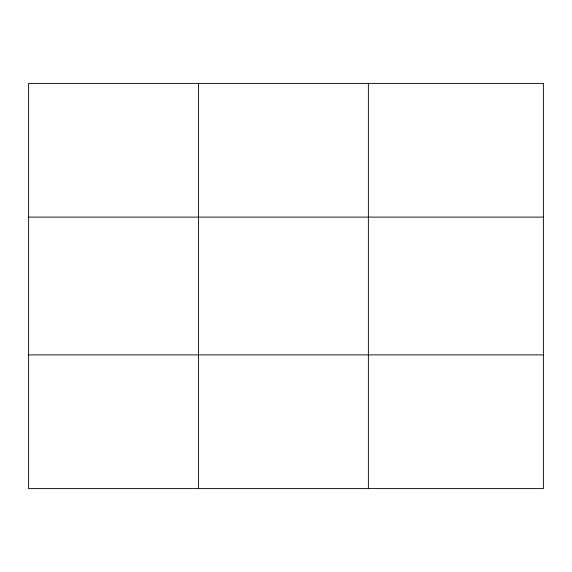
<?xml version="1.0" encoding="UTF-8"?>
<svg xmlns="http://www.w3.org/2000/svg" width="572" height="572" viewBox="0 0 572 572"><rect width="100%" height="100%" fill="white"/><g stroke="black" fill="none" stroke-linecap="round" stroke-linejoin="round"><path stroke-width="0.86" d="M198.484 488.602L198.484 83.398M368.368 488.602L368.368 83.398M28.6 217.117L543.4 217.117M28.6 354.883L543.4 354.883M543.4 83.398L543.4 488.602L28.6 488.602L28.6 83.398L543.4 83.398"/></g></svg>
